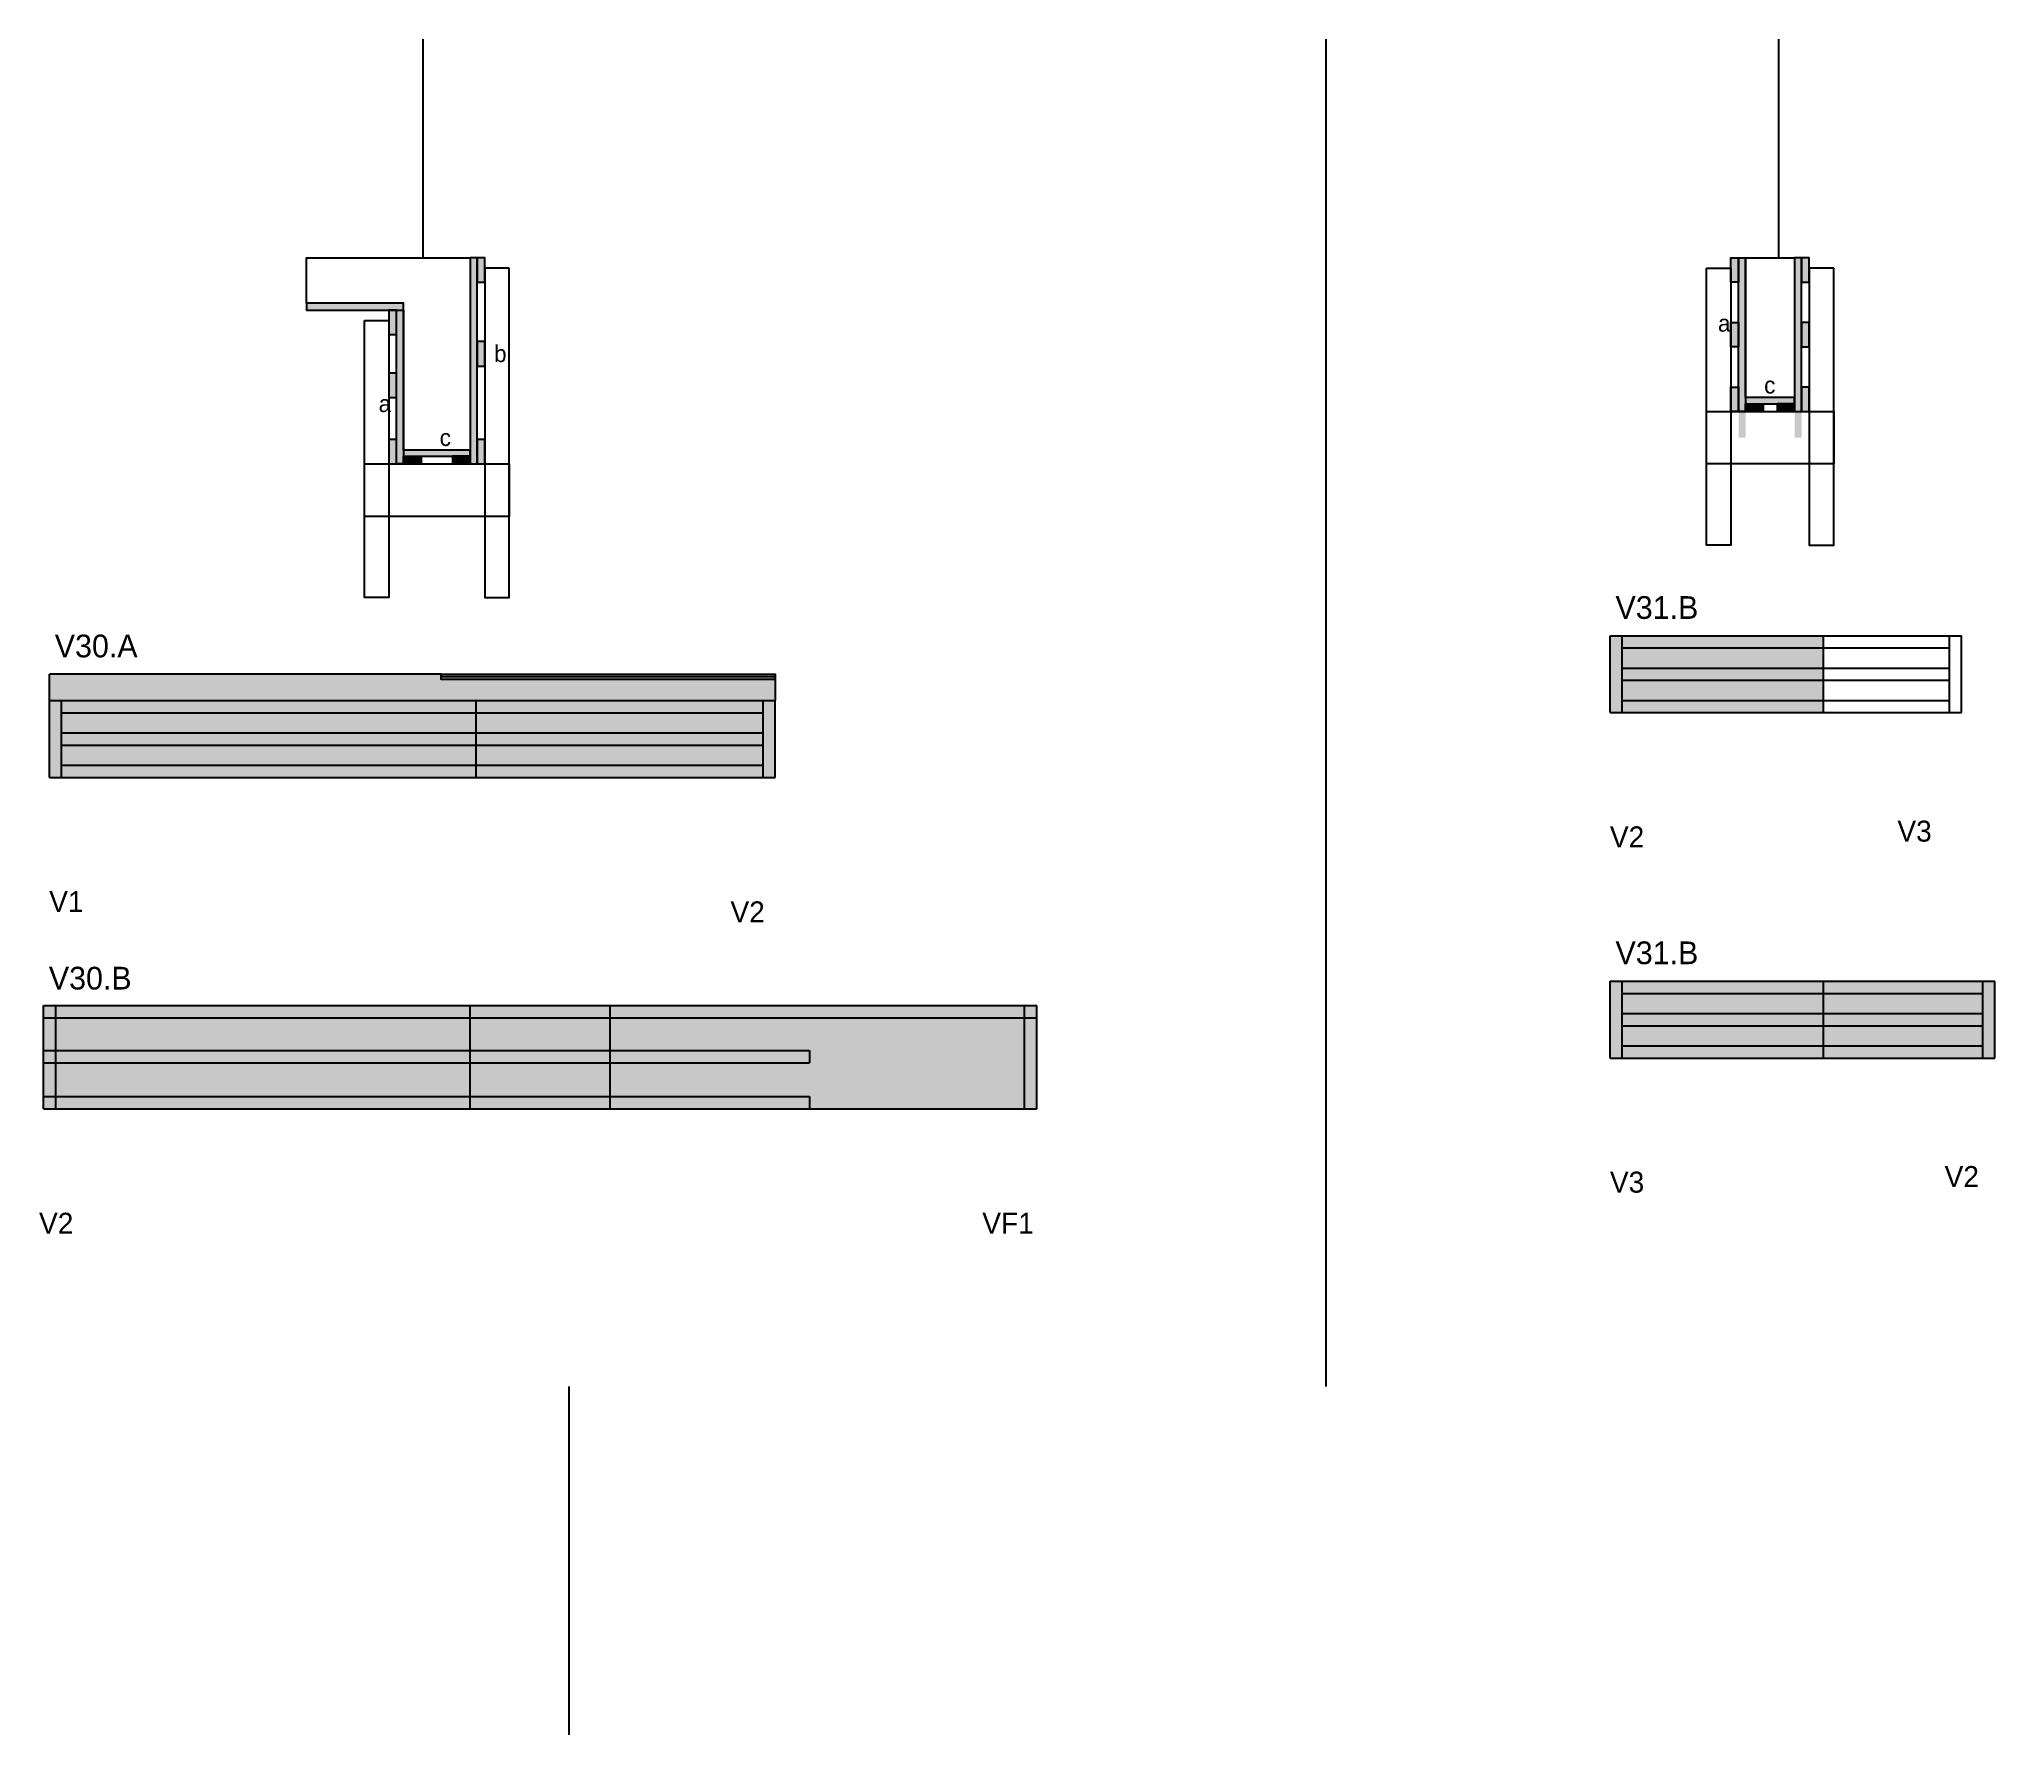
# Model space of a CAD drawing. Header units: metres. Extents: x 4599 to 5718, y 368 to 1338.
import ezdxf

# ---------------------------------------------------------------- set-up
doc = ezdxf.new("R2010")
doc.units = ezdxf.units.M
for name, color, linetype in [('5', 7, 'Continuous'), ('CONCRETO', 7, 'Continuous'), ('COTA', 7, 'Continuous'), ('detalhes', 7, 'Continuous'), ('Hachura', 7, 'Continuous'), ('Madeira', 7, 'Continuous'), ('Painéis', 7, 'Continuous'), ('REAPROVEITAMENTO', 7, 'Continuous'), ('SARR_2.2x7', 7, 'Continuous'), ('SARR_3.5x7', 7, 'Continuous'), ('SARR_EDITAR', 7, 'Continuous'), ('Texto Seção', 7, 'Continuous')]:
    doc.layers.add(name, color=color, linetype=linetype)

msp = doc.modelspace()

# ---------------------------------------------------------------- hatches: boundary and pattern name
at = {"layer": 'COTA'}
h = msp.add_hatch(color=7, dxfattribs=at)
h.dxf.hatch_style = 1
h.paths.add_polyline_path([(4829.2, 971.3), (4829.2, 974.3), (4829.2, 974.3), (4605.1, 974.3), (4605.1, 974.3), (4605.4, 959.3), (4605.4, 959.3), (5020.2, 959.3), (5020.2, 959.3), (5020.2, 971.3), (5020.2, 971.3), (4829.2, 971.3)])
at = {"layer": 'Hachura'}
h = msp.add_hatch(color=7, dxfattribs=at)
h.dxf.hatch_style = 1
h.paths.add_polyline_path([(4849.8, 1212.6), (4845.8, 1212.6), (4845.8, 1212.6), (4845.8, 1094.6), (4845.8, 1094.6), (4849.8, 1094.6), (4849.8, 1094.6), (4849.8, 1212.6)])
h = msp.add_hatch(color=7, dxfattribs=at)
h.dxf.hatch_style = 1
h.paths.add_polyline_path([(4849.8, 1198.6), (4854.2, 1198.6), (4854.2, 1198.6), (4854.2, 1212.6), (4854.2, 1212.6), (4849.8, 1212.6), (4849.8, 1212.6), (4849.8, 1198.6)])
h = msp.add_hatch(color=7, dxfattribs=at)
h.dxf.hatch_style = 1
h.paths.add_polyline_path([(5571.2, 1198.6), (5566.8, 1198.6), (5566.8, 1198.6), (5566.8, 1212.6), (5566.8, 1212.6), (5571.2, 1212.6), (5571.2, 1212.6), (5571.2, 1198.6)])
h = msp.add_hatch(color=7, dxfattribs=at)
h.dxf.hatch_style = 1
h.paths.add_polyline_path([(5575.2, 1212.6), (5571.2, 1212.6), (5571.2, 1212.6), (5571.2, 1109.6), (5571.2, 1109.6), (5575.2, 1109.6), (5575.2, 1109.6), (5575.2, 1212.6)])
h = msp.add_hatch(color=7, dxfattribs=at)
h.dxf.hatch_style = 1
h.paths.add_polyline_path([(5607.2, 1212.6), (5603.2, 1212.6), (5603.2, 1212.6), (5603.2, 1109.6), (5603.2, 1109.6), (5607.2, 1109.6), (5607.2, 1109.6), (5607.2, 1212.6)])
h = msp.add_hatch(color=7, dxfattribs=at)
h.dxf.hatch_style = 1
h.paths.add_polyline_path([(5607.2, 1198.6), (5611.6, 1198.6), (5611.6, 1198.6), (5611.6, 1212.6), (5611.6, 1212.6), (5607.2, 1212.6), (5607.2, 1212.6), (5607.2, 1198.6)])
h = msp.add_hatch(color=7, dxfattribs=at)
h.dxf.hatch_style = 1
h.paths.add_polyline_path([(4807.8, 1182.6), (4807.8, 1186.6), (4807.8, 1186.6), (4752.2, 1186.6), (4752.2, 1186.6), (4752.2, 1182.6), (4752.2, 1182.6), (4807.8, 1182.6)])
h = msp.add_hatch(color=7, dxfattribs=at)
h.dxf.hatch_style = 1
h.paths.add_polyline_path([(4799.4, 1168.6), (4803.8, 1168.6), (4803.8, 1168.6), (4803.8, 1182.6), (4803.8, 1182.6), (4799.4, 1182.6), (4799.4, 1182.6), (4799.4, 1168.6)])
h = msp.add_hatch(color=7, dxfattribs=at)
h.dxf.hatch_style = 1
h.paths.add_polyline_path([(4807.8, 1184.6), (4803.8, 1184.6), (4803.8, 1184.6), (4803.8, 1094.6), (4803.8, 1094.6), (4807.8, 1094.6), (4807.8, 1094.6), (4807.8, 1184.6)])
h = msp.add_hatch(color=7, dxfattribs=at)
h.dxf.hatch_style = 1
h.paths.add_polyline_path([(5571.2, 1161.6), (5566.8, 1161.6), (5566.8, 1161.6), (5566.8, 1175.6), (5566.8, 1175.6), (5571.2, 1175.6), (5571.2, 1175.6), (5571.2, 1161.6)])
h = msp.add_hatch(color=7, dxfattribs=at)
h.dxf.hatch_style = 1
h.paths.add_polyline_path([(5607.2, 1161.6), (5611.6, 1161.6), (5611.6, 1161.6), (5611.6, 1175.6), (5611.6, 1175.6), (5607.2, 1175.6), (5607.2, 1175.6), (5607.2, 1161.6)])
h = msp.add_hatch(color=7, dxfattribs=at)
h.dxf.hatch_style = 1
h.paths.add_polyline_path([(4849.8, 1150.6), (4854.2, 1150.6), (4854.2, 1150.6), (4854.2, 1164.6), (4854.2, 1164.6), (4849.8, 1164.6), (4849.8, 1164.6), (4849.8, 1150.6)])
h = msp.add_hatch(color=7, dxfattribs=at)
h.dxf.hatch_style = 1
h.paths.add_polyline_path([(4799.4, 1132.6), (4803.8, 1132.6), (4803.8, 1132.6), (4803.8, 1146.6), (4803.8, 1146.6), (4799.4, 1146.6), (4799.4, 1146.6), (4799.4, 1132.6)])
h = msp.add_hatch(color=7, dxfattribs=at)
h.dxf.hatch_style = 1
h.paths.add_polyline_path([(5571.2, 1124.6), (5566.8, 1124.6), (5566.8, 1124.6), (5566.8, 1138.6), (5566.8, 1138.6), (5571.2, 1138.6), (5571.2, 1138.6), (5571.2, 1124.6)])
h = msp.add_hatch(color=7, dxfattribs=at)
h.dxf.hatch_style = 1
h.paths.add_polyline_path([(5603.2, 1129), (5603.2, 1132.6), (5603.2, 1132.6), (5575.2, 1132.6), (5575.2, 1132.6), (5575.2, 1129), (5575.2, 1129), (5603.2, 1129)])
h = msp.add_hatch(color=7, dxfattribs=at)
h.dxf.hatch_style = 1
h.paths.add_polyline_path([(5607.2, 1124.6), (5611.6, 1124.6), (5611.6, 1124.6), (5611.6, 1138.6), (5611.6, 1138.6), (5607.2, 1138.6), (5607.2, 1138.6), (5607.2, 1124.6)])
h = msp.add_hatch(color=7, dxfattribs=at)
h.dxf.hatch_style = 1
h.paths.add_polyline_path([(5575.2, 1124.6), (5575.2, 1129), (5575.2, 1129), (5585.2, 1129), (5585.2, 1129), (5585.2, 1124.6), (5585.2, 1124.6), (5575.2, 1124.6)])
h = msp.add_hatch(color=7, dxfattribs=at)
h.dxf.hatch_style = 1
h.paths.add_polyline_path([(5603.2, 1124.6), (5603.2, 1129), (5603.2, 1129), (5593.2, 1129), (5593.2, 1129), (5593.2, 1124.6), (5593.2, 1124.6), (5603.2, 1124.6)])
h = msp.add_hatch(color=7, dxfattribs=at)
h.dxf.hatch_style = 1
h.paths.add_polyline_path([(4799.4, 1094.6), (4803.8, 1094.6), (4803.8, 1094.6), (4803.8, 1108.6), (4803.8, 1108.6), (4799.4, 1108.6), (4799.4, 1108.6), (4799.4, 1094.6)])
h = msp.add_hatch(color=7, dxfattribs=at)
h.dxf.hatch_style = 1
h.paths.add_polyline_path([(4849.8, 1094.6), (4854.2, 1094.6), (4854.2, 1094.6), (4854.2, 1108.6), (4854.2, 1108.6), (4849.8, 1108.6), (4849.8, 1108.6), (4849.8, 1094.6)])
h = msp.add_hatch(color=7, dxfattribs=at)
h.dxf.hatch_style = 1
h.paths.add_polyline_path([(4845.8, 1099), (4845.8, 1102.6), (4845.8, 1102.6), (4807.8, 1102.6), (4807.8, 1102.6), (4807.8, 1099), (4807.8, 1099), (4845.8, 1099)])
h = msp.add_hatch(color=7, dxfattribs=at)
h.dxf.hatch_style = 1
h.paths.add_polyline_path([(4807.8, 1094.6), (4807.8, 1099), (4807.8, 1099), (4817.8, 1099), (4817.8, 1099), (4817.8, 1094.6), (4817.8, 1094.6), (4807.8, 1094.6)])
h = msp.add_hatch(color=7, dxfattribs=at)
h.dxf.hatch_style = 1
h.paths.add_polyline_path([(4845.8, 1094.6), (4845.8, 1099), (4845.8, 1099), (4835.8, 1099), (4835.8, 1099), (4835.8, 1094.6), (4835.8, 1094.6), (4845.8, 1094.6)])
at = {"layer": 'REAPROVEITAMENTO'}
h = msp.add_hatch(color=7, dxfattribs=at)
h.dxf.hatch_style = 1
h.paths.add_polyline_path([(5619.7, 952.4), (5619.7, 996.4), (5619.7, 996.4), (5497.7, 996.4), (5497.7, 996.4), (5497.7, 952.4), (5497.7, 952.4), (5619.7, 952.4)])
h = msp.add_hatch(color=7, dxfattribs=at)
h.dxf.hatch_style = 1
h.paths.add_polyline_path([(4829.2, 974.3), (4829.2, 971.3), (4829.2, 971.3), (5020.2, 971.3), (5020.2, 971.3), (5020.2, 974.3), (5020.2, 974.3), (4829.2, 974.3)])
h = msp.add_hatch(color=7, dxfattribs=at)
h.dxf.hatch_style = 1
h.paths.add_polyline_path([(5020.2, 915.3), (5020.2, 959.3), (5020.2, 959.3), (4605.2, 959.3), (4605.2, 959.3), (4605.2, 915.3), (4605.2, 915.3), (5020.2, 915.3)])
h = msp.add_hatch(color=7, dxfattribs=at)
h.dxf.hatch_style = 1
h.paths.add_polyline_path([(5717.7, 754.8), (5717.7, 798.8), (5717.7, 798.8), (5497.7, 798.8), (5497.7, 798.8), (5497.7, 754.8), (5497.7, 754.8), (5717.7, 754.8)])
h = msp.add_hatch(color=7, dxfattribs=at)
h.dxf.hatch_style = 1
h.paths.add_polyline_path([(5169.9, 725.8), (5169.9, 784.8), (5169.9, 784.8), (4601.9, 784.8), (4601.9, 784.8), (4601.9, 725.8), (4601.9, 725.8), (5169.9, 725.8), (5169.9, 725.8)])

# ---------------------------------------------------------------- linework, layer by layer
at = {"color": 7, "lineweight": 25}
msp.add_line((4902.4, 367.6), (4902.4, 566.9), dxfattribs=at)
at = {"layer": 'CONCRETO', "color": 7, "lineweight": 25}
for points in [[(4752.2, 1186.6), (4752.2, 1212.6), (4807.8, 1212.6), (4807.8, 1212.6), (4845.8, 1212.6), (4845.8, 1102.6), (4807.8, 1102.6), (4807.8, 1186.6)], [(5575.2, 1212.6), (5575.2, 1212.6), (5603.2, 1212.6), (5603.2, 1184.6), (5603.2, 1184.6), (5603.2, 1132.6), (5575.2, 1132.6), (5575.2, 1212.6)]]:
    msp.add_lwpolyline(points, close=True, dxfattribs=at)
at = {"layer": 'COTA', "color": 7, "lineweight": 25}
for p, q in [((5335.1, 1337.6), (5335.1, 566.9)), ((4605.2, 959.3), (4605.2, 974.3)), ((4829.2, 974.3), (4605.2, 974.3)), ((5020.2, 971.3), (5020.2, 959.3))]:
    msp.add_line(p, q, dxfattribs=at)
at = {"layer": 'Defpoints', "color": 7, "lineweight": 25}
for p, q in [((4819, 1212.6), (4819, 1337.6)), ((5594.2, 1212.6), (5594.2, 1337.6))]:
    msp.add_line(p, q, dxfattribs=at)
at = {"layer": 'Madeira', "color": 7, "lineweight": 25}
for points in [[(4849.8, 1198.6), (4854.2, 1198.6), (4854.2, 1212.6), (4849.8, 1212.6)], [(5571.2, 1198.6), (5566.8, 1198.6), (5566.8, 1212.6), (5571.2, 1212.6)], [(5607.2, 1198.6), (5611.6, 1198.6), (5611.6, 1212.6), (5607.2, 1212.6)], [(4799.4, 1168.6), (4803.8, 1168.6), (4803.8, 1182.6), (4799.4, 1182.6)], [(5571.2, 1161.6), (5566.8, 1161.6), (5566.8, 1175.6), (5571.2, 1175.6)], [(5607.2, 1161.6), (5611.6, 1161.6), (5611.6, 1175.6), (5607.2, 1175.6)], [(4849.8, 1150.6), (4854.2, 1150.6), (4854.2, 1164.6), (4849.8, 1164.6)], [(4799.4, 1132.6), (4803.8, 1132.6), (4803.8, 1146.6), (4799.4, 1146.6)], [(5571.2, 1124.6), (5566.8, 1124.6), (5566.8, 1138.6), (5571.2, 1138.6)], [(5607.2, 1124.6), (5611.6, 1124.6), (5611.6, 1138.6), (5607.2, 1138.6)], [(5575.2, 1124.6), (5575.2, 1129), (5585.2, 1129), (5585.2, 1124.6)], [(5603.2, 1124.6), (5603.2, 1129), (5593.2, 1129), (5593.2, 1124.6)], [(4799.4, 1094.6), (4803.8, 1094.6), (4803.8, 1108.6), (4799.4, 1108.6)], [(4849.8, 1094.6), (4854.2, 1094.6), (4854.2, 1108.6), (4849.8, 1108.6)], [(4807.8, 1094.6), (4807.8, 1099), (4817.8, 1099), (4817.8, 1094.6)], [(4845.8, 1094.6), (4845.8, 1099), (4835.8, 1099), (4835.8, 1094.6)]]:
    msp.add_lwpolyline(points, close=True, dxfattribs=at)
at = {"layer": 'Painéis', "color": 7, "lineweight": 25}
for p, q in [((5497.7, 996.4), (5698.7, 996.4)), ((5497.7, 952.4), (5497.7, 996.4)), ((5619.7, 952.4), (5619.7, 996.4)), ((5698.7, 952.4), (5698.7, 996.4)), ((4605.2, 959.3), (5020.2, 959.3)), ((4605.2, 915.3), (4605.2, 959.3)), ((4849.2, 915.3), (4849.2, 959.3)), ((5020.2, 915.3), (5020.2, 959.3)), ((5497.7, 952.4), (5698.7, 952.4)), ((4605.2, 915.3), (5020.2, 915.3)), ((5497.7, 798.8), (5717.7, 798.8)), ((5497.7, 754.8), (5497.7, 798.8)), ((5619.7, 754.8), (5619.7, 798.8)), ((5717.7, 754.8), (5717.7, 798.8)), ((4601.9, 784.8), (5169.9, 784.8)), ((4601.9, 725.8), (4601.9, 784.8)), ((4845.9, 725.8), (4845.9, 784.8)), ((4925.9, 725.8), (4925.9, 784.8)), ((5169.9, 725.8), (5169.9, 784.8)), ((5497.7, 754.8), (5717.7, 754.8)), ((4601.9, 725.8), (5169.9, 725.8))]:
    msp.add_line(p, q, dxfattribs=at)
for points in [[(4849.8, 1212.6), (4845.8, 1212.6), (4845.8, 1094.6), (4849.8, 1094.6)], [(5571.2, 1212.6), (5575.2, 1212.6), (5575.2, 1124.6), (5571.2, 1124.6)], [(5607.2, 1212.6), (5603.2, 1212.6), (5603.2, 1124.6), (5607.2, 1124.6)], [(4807.8, 1182.6), (4807.8, 1186.6), (4752.2, 1186.6), (4752.2, 1182.6)], [(4803.8, 1182.6), (4807.8, 1182.6), (4807.8, 1094.6), (4803.8, 1094.6)], [(5603.2, 1129), (5603.2, 1132.6), (5575.2, 1132.6), (5575.2, 1129)], [(4845.8, 1099), (4845.8, 1102.6), (4807.8, 1102.6), (4807.8, 1099)], [(4829.2, 974.3), (5020.2, 974.3), (5020.2, 971.3), (4829.2, 971.3)]]:
    msp.add_lwpolyline(points, close=True, dxfattribs=at)
at = {"layer": 'SARR_2.2x7', "color": 7, "lineweight": 25}
for p, q in [((5504.7, 952.4), (5504.7, 996.4)), ((5691.8, 952.4), (5691.8, 996.4)), ((5504.7, 989.4), (5619.7, 989.4)), ((5619.7, 989.4), (5691.8, 989.4)), ((5504.7, 977.9), (5619.7, 977.9)), ((5619.7, 977.9), (5691.8, 977.9)), ((5504.7, 970.9), (5619.7, 970.9)), ((5619.7, 970.9), (5691.8, 970.9)), ((4612.2, 915.3), (4612.2, 959.3)), ((4612.2, 952.3), (4849.2, 952.3)), ((4849.2, 952.3), (5013.3, 952.3)), ((5013.3, 915.3), (5013.3, 959.3)), ((5504.7, 959.4), (5619.7, 959.4)), ((5619.7, 959.4), (5691.8, 959.4)), ((4612.2, 940.8), (4849.2, 940.8)), ((4849.2, 940.8), (5013.3, 940.8)), ((4612.2, 933.8), (4849.2, 933.8)), ((4849.2, 933.8), (5013.3, 933.8)), ((4612.2, 922.3), (4849.2, 922.3)), ((4849.2, 922.3), (5013.3, 922.3)), ((5504.7, 754.8), (5504.7, 798.8)), ((5710.8, 754.8), (5710.8, 798.8)), ((4608.9, 725.8), (4608.9, 784.8)), ((5162.9, 725.8), (5162.9, 784.8)), ((5504.7, 791.8), (5619.7, 791.8)), ((5619.7, 791.8), (5710.8, 791.8)), ((4601.9, 777.8), (4845.9, 777.8)), ((4845.9, 777.8), (4925.9, 777.8)), ((4925.9, 777.8), (5169.9, 777.8)), ((5504.7, 780.3), (5619.7, 780.3)), ((5504.7, 773.3), (5619.7, 773.3)), ((5619.7, 780.3), (5710.8, 780.3)), ((5619.7, 773.3), (5710.8, 773.3)), ((5504.7, 761.8), (5619.7, 761.8)), ((5619.7, 761.8), (5710.8, 761.8)), ((4601.9, 759.1), (4845.9, 759.1)), ((4601.9, 752.1), (4845.9, 752.1)), ((4845.9, 759.1), (4925.9, 759.1)), ((4845.9, 752.1), (4925.9, 752.1)), ((4925.9, 759.1), (5039.9, 759.1)), ((4925.9, 752.1), (5039.9, 752.1)), ((5039.9, 759.1), (5039.9, 752.1)), ((4601.9, 732.8), (4845.9, 732.8)), ((4845.9, 732.8), (4925.9, 732.8)), ((4925.9, 732.8), (5039.9, 732.8)), ((5039.9, 732.8), (5039.9, 725.8))]:
    msp.add_line(p, q, dxfattribs=at)
at = {"layer": 'SARR_3.5x7', "color": 7, "lineweight": 25}
for points in [[(4868.2, 1206.6), (4854.2, 1206.6), (4854.2, 1018.2), (4868.2, 1018.2)], [(5552.8, 1206.6), (5566.8, 1206.6), (5566.8, 1048.2), (5552.8, 1048.2)], [(5625.6, 1206.6), (5611.6, 1206.6), (5611.6, 1048.2), (5625.6, 1048.2)], [(4785.4, 1176.6), (4799.4, 1176.6), (4799.4, 1018.2), (4785.4, 1018.2)], [(5552.8, 1124.6), (5625.6, 1124.6), (5625.6, 1094.6), (5552.8, 1094.6)], [(4785.4, 1094.6), (4868.2, 1094.6), (4868.2, 1064.6), (4785.4, 1064.6)]]:
    msp.add_lwpolyline(points, close=True, dxfattribs=at)
at = {"layer": 'SARR_EDITAR', "color": 7, "lineweight": 25}
msp.add_line((5020.2, 972.8), (4829.2, 972.8), dxfattribs=at)

# ---------------------------------------------------------------- texts
at = {"layer": '5', "color": 7, "lineweight": 25}
for s, p in [('V2', (5497.6, 875.3)), ('V3', (5662, 878.6)), ('V1', (4605.1, 838.3)), ('V2', (4994.7, 832.4)), ('V3', (5497.6, 677.8)), ('V2', (5689, 681)), ('V2', (4599.3, 654.3)), ('VF1', (5138.7, 654.3))]:
    msp.add_text(s, height=12, dxfattribs=at).set_placement(p)
at = {"layer": 'detalhes', "color": 7, "lineweight": 25}
for s, p in [('a', (5559.4, 1170.3)), ('b', (4859.5, 1152.9)), ('c', (5585.8, 1134.9)), ('a', (4793.5, 1124.3)), ('c', (4828.4, 1104.9))]:
    msp.add_text(s, height=9.6, dxfattribs=at).set_placement(p)
at = {"layer": 'Texto Seção', "color": 7, "lineweight": 25}
for s, p in [('V31.B', (5500.8, 1006)), ('V30.A', (4608.3, 984)), ('V31.B', (5500.8, 808.5)), ('V30.B', (4604.9, 794))]:
    msp.add_text(s, height=13, dxfattribs=at).set_placement(p)

doc.saveas('drawing.dxf')
